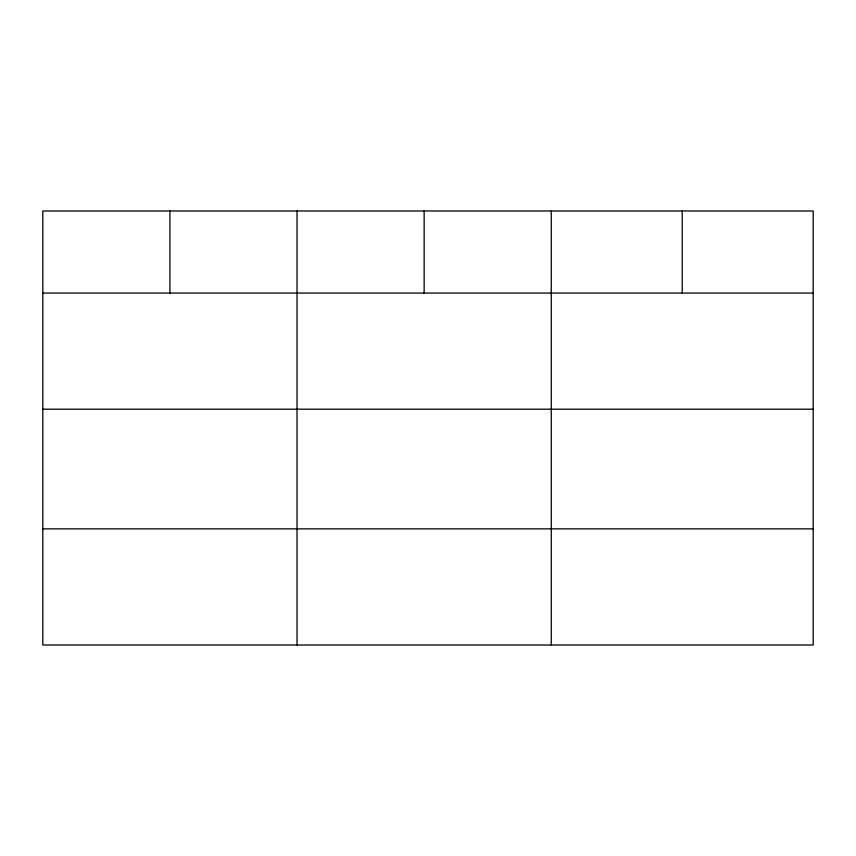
<?xml version="1.0" encoding="UTF-8"?>
<svg xmlns="http://www.w3.org/2000/svg" width="856" height="856" viewBox="0 0 856 856"><rect width="100%" height="100%" fill="white"/><g stroke="black" fill="none" stroke-linecap="round" stroke-linejoin="round"><path stroke-width="1.28" d="M813.2 409.2L813.2 210.993L42.8 210.993L42.8 645.007L813.2 645.007L813.2 409.2L42.8 409.2M42.8 293.062L813.2 293.062M42.8 528.858L813.2 528.858M682.232 210.993L682.232 293.062M551.264 210.993L551.264 645.007M424.148 210.993L424.148 293.062M297.032 210.993L297.032 645.007M169.916 210.993L169.916 293.062"/></g></svg>
